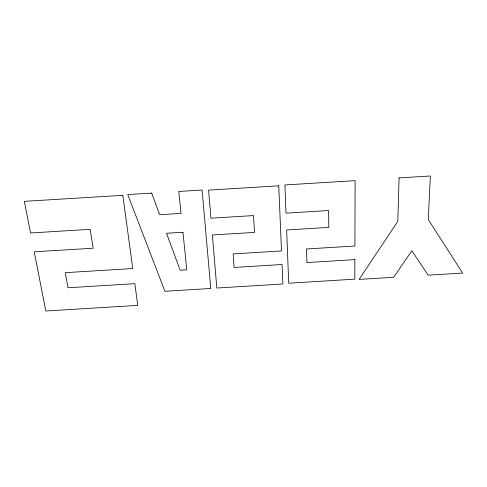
<?xml version="1.0" encoding="UTF-8"?>
<svg xmlns="http://www.w3.org/2000/svg" width="487" height="487" viewBox="0 0 487 487"><rect width="100%" height="100%" fill="white"/><g stroke="black" fill="none" stroke-linecap="round" stroke-linejoin="round"><path stroke-width="0.73" d="M354.853 259.614L354.786 279.167L288.7 283.209L286.654 229.974L328.81 227.399L328.597 210.53L286.003 213.136L284.919 184.957L355.12 180.665L354.901 246.014L306.53 248.973L306.895 262.548L354.853 259.614M399.09 177.907L397.806 221.427L359.114 279.398L393.63 277.286L411.868 250.762L428.128 275.173L462.65 273.061L428.274 219.564L430.362 175.996L399.09 177.907M151.688 193.108L127.752 194.569L164.91 291.275L210.768 288.468L202.093 190.021L178.784 191.452L181.024 213.397L159.669 214.706L151.688 193.108M122.809 195.324L24.35 201.35L30.541 232.975L90.144 229.328L93.139 248.206L34.224 251.803L45.815 311.004L137.772 305.379L134.82 283.671L67.979 287.762L65.282 272.665L132.762 268.538L122.809 195.324M278.753 185.815L208.576 190.107L210.938 218.188L253.52 215.583L254.5 232.396L212.35 234.977L216.825 288.03L282.892 283.994L282.07 264.502L234.125 267.436L233.145 253.91L281.498 250.951L278.753 185.815M182.948 232.256L166.517 233.261L180.19 270.261L186.789 269.859L182.948 232.256"/></g></svg>
